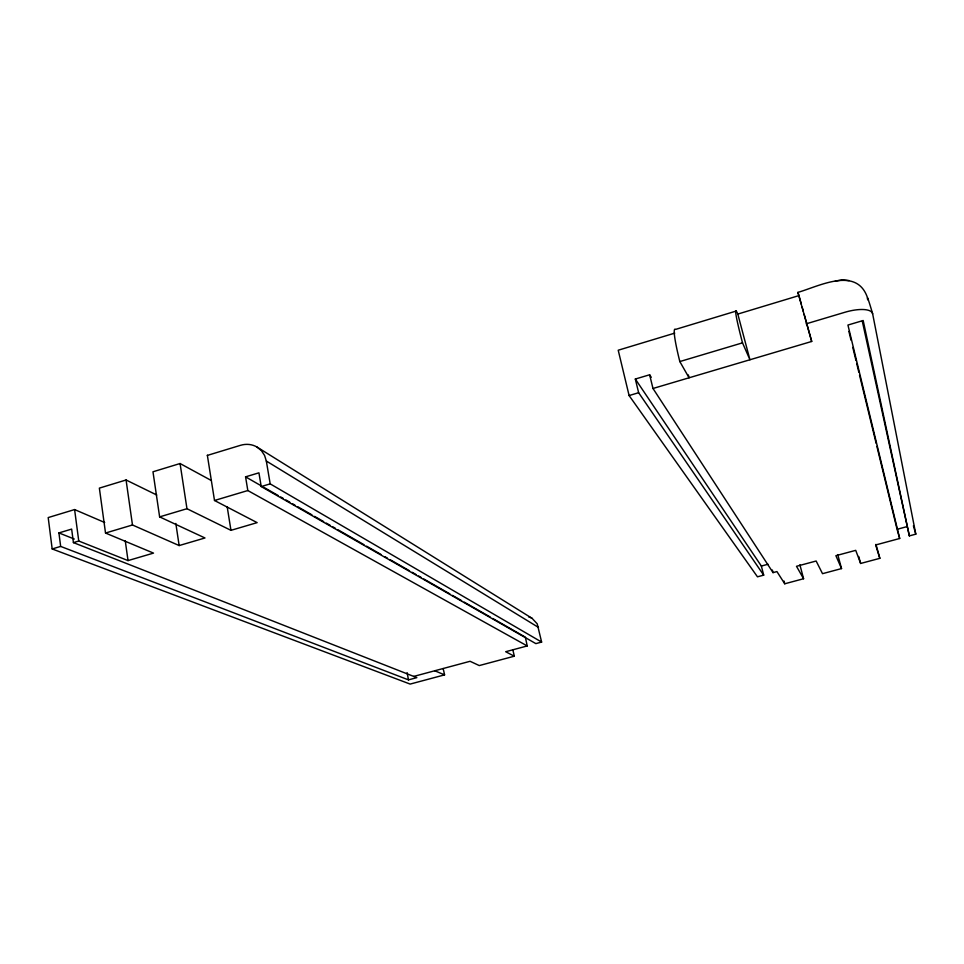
<?xml version="1.0" encoding="UTF-8"?>
<svg xmlns="http://www.w3.org/2000/svg" width="964" height="964" viewBox="0 0 964 964"><rect width="100%" height="100%" fill="white"/><g stroke="black" fill="none" stroke-linecap="round" stroke-linejoin="round"><path stroke-width="1.45" d="M867.66 298.225C857.092 265.63 818.665 286.453 797.903 292.381L811.7 341.461L652.99 388.48L649.628 374.779L635.324 379.033L638.638 392.722L763.693 575.147L757.475 576.821L629.106 395.553L618.213 350.221L674.74 333.134M156.734 495.002L126.067 479.988L99.364 488.121L105.522 533.032L153.505 553.107L128.031 560.59L78.759 541.021L73.421 542.612L71.649 529.091L58.925 532.923L60.66 546.419L408.483 679.873L416.822 677.632L73.421 542.612M211.14 480.409L180.063 463.527L152.975 471.782L159.626 516.873L204.971 537.972L179.147 545.564L132.478 524.982L105.522 533.032M207.368 455.406L240.373 445.356A24.654 21.642 -56.3 0 1 257.135 447.127L532.116 618.358L537.213 623.816L541.623 642.072L535.851 643.615L261.22 486.543L258.93 472.83L245.567 476.843L247.82 490.543L527.212 645.94L525.356 637.156L492.821 618.514M104.69 522.5L74.602 509.57L48.2 517.572L52.176 548.95L410.146 684.079L444.561 674.872A30.306 8.809 75.4 0 0 443.127 668.57M736.267 311.035L675.559 329.411A50.514 4.543 73.9 0 0 679.825 361.56L689.067 377.792L688.344 374.948M737.809 314.071L749.932 359.753L742.509 342.847A50.899 2.579 74.1 0 1 737.809 314.071L798.951 295.599L801.385 304.347M52.176 548.95L60.66 546.419M159.626 516.873L186.968 508.715L230.962 530.333L257.135 522.633L214.502 500.485L207.344 455.213M214.502 500.485L247.82 490.543M261.22 486.543L270.185 483.868L541.623 642.072M679.825 361.56L742.509 342.847M806.169 323.832L844.838 312.288A26.618 9.279 -17 0 1 872.649 313.854L915.8 534.152L909.353 535.888L862.298 321.193M629.106 395.553L638.638 392.722M635.324 379.033L761.355 566.049L768.019 564.241M906.714 526.693L897.086 529.308L899.689 538.49L875.649 544.973L879.843 558.325L860.647 563.458L855.719 550.348L835.884 555.686L841.536 568.579L822.521 573.676L816.146 561.012L796.493 566.302L803.578 578.737L784.732 583.786L776.936 571.58L773.044 572.628L652.99 388.48M413.737 676.415L470.071 661.292L479.277 665.57L514.306 656.195A30.583 7.495 75.2 0 0 512.8 649.856M527.212 645.94L505.69 651.724L514.306 656.195M835.318 281.054L842.295 279.922L849.091 280.56M58.925 532.923L74.3 539.033M434.764 670.775L444.561 674.872M245.567 476.843L261.184 485.796M263.787 487.29L278.102 495.484M280.705 496.978L283.308 498.472M285.91 499.954L289.815 502.196M292.417 503.69L295.02 505.184M297.623 506.666L311.938 514.872M314.541 516.367L323.651 521.584M326.254 523.078L330.158 525.308M332.761 526.802L335.364 528.296M337.966 529.79L363.994 544.696M366.597 546.19L380.913 554.396M384.805 556.626L387.408 558.12M390.01 559.614L409.531 570.796M412.134 572.291L416.038 574.52M418.641 576.014L421.244 577.508M423.847 579.003L449.875 593.908M452.478 595.403L461.587 600.62M464.19 602.114L490.218 617.02M257.123 447.127L261.449 450.694L264.582 455.442L266.329 461.033L538.502 627.431M649.628 374.779L651.254 377.31M797.903 292.381L799.011 295.791M913.402 525.802L915.8 534.152M875.951 544.383L879.843 558.325M802.181 307.203L803.374 311.493M804.169 314.336L811.7 341.461M858.719 556.469L860.647 563.458M837.74 554.613L841.536 568.579M799.903 564.82L803.578 578.737M784.021 581.063L784.732 583.786M772.369 570.025L773.044 572.628M761.355 566.049L763.693 575.147M848.898 331.423L851.019 340.159M852.791 347.426L855.984 360.524M856.695 363.44L858.816 372.164M859.526 375.08L876.18 443.464M876.891 446.368L896.725 527.85M899.689 538.49L847.934 325.049L863.178 320.518L909.353 535.888M407.121 672.655L408.483 679.873M266.329 461.033L270.185 483.868M227.167 506.666L230.962 530.333M180.063 463.527L186.968 508.715M175.834 523.464L179.147 545.564M126.067 479.988L132.478 524.982M125.236 540.683L128.031 560.59M74.602 509.57L78.759 541.021M528.658 616.876A15.364 14.52 -60 0 1 532.116 618.358M867.684 299.756A25.823 0.759 74.4 0 1 872.649 313.854"/></g></svg>
